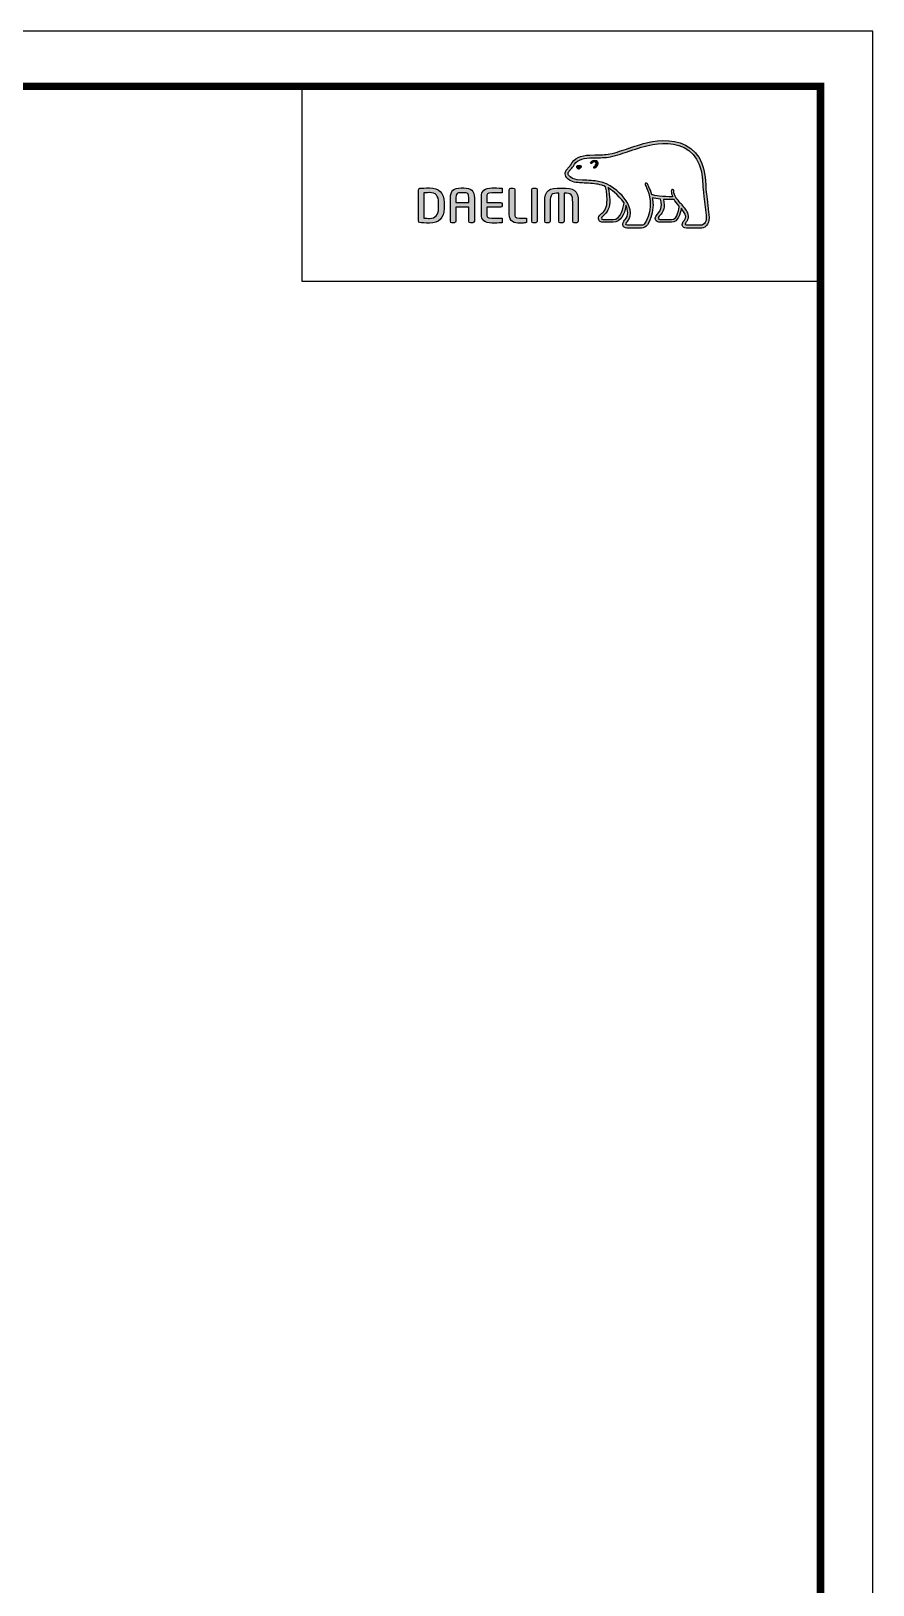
# Model space of a CAD drawing. Extents: x 828 to 1855, y 0 to 752.
# Drawn here: x 1588.1 to 1854.6, y 260.8 to 752.4 of the extents above; entities that cross this region are included whole.
import ezdxf

# ---------------------------------------------------------------- set-up
doc = ezdxf.new("R2010")
doc.units = 0
doc.header["$LTSCALE"] = 10
doc.header["$MEASUREMENT"] = 0
doc.layers.get('0').update_dxf_attribs({"linetype": 'CONTINUOUS'})
doc.layers.add('레이어 1', color=7, linetype='CONTINUOUS')

msp = doc.modelspace()

# ---------------------------------------------------------------- hatches: boundary and pattern name
at = {"layer": '레이어 1'}
h = msp.add_hatch(color=5, dxfattribs=at)
h.dxf.hatch_style = 1
edge = h.paths.add_edge_path(flags=16)
edge.add_spline(control_points=[(1801.22, 691.46), (1800.77, 690.96), (1800.21, 690.96), (1800.18, 690.96), (1800.18, 690.96), (1795.68, 690.96), (1795.68, 690.96), (1795.52, 690.96), (1795.39, 691), (1795.31, 691.08), (1795.24, 691.15), (1795.21, 691.25), (1795.21, 691.37), (1795.21, 691.63), (1795.39, 691.86), (1795.59, 692.11), (1795.77, 692.34), (1795.94, 692.57), (1796.04, 692.84), (1796.29, 693.5), (1796.26, 694.21), (1795.97, 694.83), (1795.44, 695.96), (1794.65, 696.85), (1793.88, 697.71), (1793.88, 697.71), (1793.62, 697.99), (1793.62, 697.99), (1792.63, 699.1), (1791.6, 700.25), (1791.52, 701.8), (1791.5, 702.11), (1791.36, 702.29), (1791.16, 702.29), (1791.16, 702.29), (1790.87, 702.15), (1790.86, 702.15), (1790.79, 702.06), (1790.74, 701.93), (1790.74, 701.78), (1790.74, 701.78), (1790.74, 701.73), (1790.74, 701.73), (1790.78, 701.17), (1790.92, 700.62), (1791.15, 700.04), (1791.15, 700.04), (1791.18, 699.99), (1791.18, 699.99), (1791.18, 699.99), (1791.12, 699.98), (1791.12, 699.98), (1788.22, 699.87), (1785.39, 700.41), (1784.56, 700.62), (1784.04, 702.68), (1783.21, 704.05), (1783.17, 704.11), (1783.11, 704.22), (1783, 704.3), (1782.9, 704.33), (1782.9, 704.33), (1782.66, 704.29), (1782.63, 704.29), (1782.61, 704.26), (1782.57, 704.2), (1782.47, 704.08), (1782.47, 704.08), (1782.46, 703.98), (1782.46, 703.98), (1782.46, 703.98), (1782.54, 703.7), (1782.54, 703.7), (1782.6, 703.59), (1784.09, 700.99), (1784.09, 697.55), (1784.09, 695.42), (1783.53, 693.42), (1782.43, 691.59), (1782.16, 691.15), (1781.82, 690.96), (1781.3, 690.96), (1781.3, 690.96), (1776.86, 690.96), (1776.86, 690.96), (1776.72, 690.96), (1776.41, 691.06), (1776.41, 691.38), (1776.41, 691.56), (1776.57, 691.85), (1776.85, 692.16), (1778.7, 694.22), (1777.63, 697.43), (1775.85, 699.55), (1774.14, 701.6), (1771.34, 704.17), (1767.75, 704.81), (1766.48, 705.03), (1764.39, 705.16), (1762.7, 705.26), (1762.7, 705.26), (1760.99, 705.36), (1760.99, 705.36), (1760.12, 705.42), (1758.67, 705.96), (1758.23, 706.8), (1758.04, 707.14), (1758.06, 707.49), (1758.3, 707.9), (1758.44, 708.14), (1758.64, 708.35), (1758.9, 708.6), (1759.18, 708.89), (1759.47, 709.18), (1759.69, 709.57), (1759.69, 709.57), (1759.76, 709.69), (1759.76, 709.69), (1760.61, 711.33), (1762.38, 712.2), (1765.01, 712.27), (1765.01, 712.27), (1766.49, 712.28), (1766.49, 712.28), (1768.12, 712.29), (1769.96, 712.3), (1771.48, 712.63), (1773.61, 713.09), (1775.75, 713.82), (1777.64, 714.46), (1777.64, 714.46), (1777.7, 714.48), (1777.7, 714.48), (1780.03, 715.28), (1782.44, 716.1), (1784.91, 716.5), (1788.86, 717.16), (1794.28, 717.14), (1797.69, 713.31), (1799.27, 711.53), (1800.24, 709.1), (1800.57, 706.06), (1800.57, 706.06), (1800.56, 706.07), (1800.55, 706.08), (1800.57, 706.02), (1800.6, 705.68), (1800.74, 703.75), (1800.78, 702.82), (1800.82, 701.86), (1801.07, 700.07), (1801.07, 700.07), (1801.75, 694.11), (1801.75, 694.11), (1801.75, 694.11), (1801.8, 693.39), (1801.8, 693.39), (1801.8, 692.53), (1801.6, 691.88), (1801.22, 691.46)], knot_values=[0, 0, 0, 0, 1, 1, 1, 2, 2, 2, 3, 3, 3, 4, 4, 4, 5, 5, 5, 6, 6, 6, 7, 7, 7, 8, 8, 8, 9, 9, 9, 10, 10, 10, 11, 11, 11, 12, 12, 12, 13, 13, 13, 14, 14, 14, 15, 15, 15, 16, 16, 16, 17, 17, 17, 18, 18, 18, 19, 19, 19, 20, 20, 20, 21, 21, 21, 22, 22, 22, 23, 23, 23, 24, 24, 24, 25, 25, 25, 26, 26, 26, 27, 27, 27, 28, 28, 28, 29, 29, 29, 30, 30, 30, 31, 31, 31, 32, 32, 32, 33, 33, 33, 34, 34, 34, 35, 35, 35, 36, 36, 36, 37, 37, 37, 38, 38, 38, 39, 39, 39, 40, 40, 40, 41, 41, 41, 42, 42, 42, 43, 43, 43, 44, 44, 44, 45, 45, 45, 46, 46, 46, 47, 47, 47, 48, 48, 48, 49, 49, 49, 50, 50, 50, 51, 51, 51, 52, 52, 52, 53, 53, 53, 53], degree=3, periodic=0)
edge = h.paths.add_edge_path(flags=16)
edge.add_spline(control_points=[(1790.81, 692.74), (1790.81, 692.74), (1787.13, 692.74), (1787.13, 692.74), (1786.86, 692.74), (1786.65, 692.96), (1786.65, 693.24), (1786.65, 693.43), (1786.81, 693.68), (1786.97, 693.85), (1787.72, 694.56), (1788.49, 695.55), (1788.49, 697.42), (1788.49, 697.42), (1788.44, 698.27), (1788.44, 698.27), (1788.44, 698.27), (1788.3, 699.1), (1788.3, 699.1), (1788.3, 699.1), (1788.29, 699.15), (1788.29, 699.15), (1788.29, 699.15), (1788.35, 699.14), (1788.35, 699.14), (1789.03, 699.09), (1790.37, 699.02), (1791.64, 699.08), (1791.96, 698.57), (1792.48, 697.9), (1793.24, 697.02), (1793.21, 696.59), (1792.84, 692.74), (1790.81, 692.74)], knot_values=[0, 0, 0, 0, 1, 1, 1, 2, 2, 2, 3, 3, 3, 4, 4, 4, 5, 5, 5, 6, 6, 6, 7, 7, 7, 8, 8, 8, 9, 9, 9, 10, 10, 10, 11, 11, 11, 11], degree=3, periodic=0)
edge = h.paths.add_edge_path(flags=16)
edge.add_spline(control_points=[(1772.37, 692.74), (1772.37, 692.74), (1769.15, 692.74), (1769.15, 692.74), (1768.91, 692.74), (1768.65, 692.94), (1768.65, 693.24), (1768.65, 693.42), (1768.8, 693.64), (1769.07, 693.86), (1769.89, 694.51), (1771.12, 695.49), (1771.26, 698.21), (1771.26, 698.21), (1771.27, 698.95), (1771.27, 698.95), (1771.27, 700.1), (1771.01, 701.5), (1770.76, 702.75), (1770.76, 702.75), (1770.72, 702.87), (1770.72, 702.87), (1770.72, 702.87), (1770.82, 702.79), (1770.82, 702.79), (1771.3, 702.5), (1773.94, 700.71), (1775.81, 698.07), (1775.65, 696.82), (1774.95, 692.74), (1772.37, 692.74)], knot_values=[0, 0, 0, 0, 1, 1, 1, 2, 2, 2, 3, 3, 3, 4, 4, 4, 5, 5, 5, 6, 6, 6, 7, 7, 7, 8, 8, 8, 9, 9, 9, 10, 10, 10, 10], degree=3, periodic=0)
edge = h.paths.add_edge_path()
edge.add_spline(control_points=[(1802.67, 694.2), (1802.66, 694.21), (1801.98, 700.2), (1801.98, 700.2), (1801.73, 701.99), (1801.69, 702.94), (1801.66, 703.79), (1801.66, 703.79), (1801.49, 706.15), (1801.49, 706.15), (1801.13, 709.39), (1800.08, 712), (1798.38, 713.91), (1794.69, 718.05), (1788.94, 718.09), (1784.76, 717.4), (1782.2, 716.98), (1779.75, 716.14), (1777.38, 715.33), (1777.38, 715.33), (1777.3, 715.31), (1777.3, 715.31), (1775.45, 714.68), (1773.35, 713.96), (1771.29, 713.52), (1769.87, 713.22), (1768.1, 713.2), (1766.53, 713.19), (1766.53, 713.19), (1764.98, 713.17), (1764.98, 713.17), (1762, 713.1), (1759.97, 712.07), (1758.94, 710.11), (1758.94, 710.11), (1758.9, 710.02), (1758.9, 710.02), (1758.73, 709.73), (1758.48, 709.47), (1758.25, 709.25), (1758, 709), (1757.72, 708.72), (1757.51, 708.35), (1757.29, 707.99), (1757.19, 707.62), (1757.19, 707.26), (1757.19, 706.96), (1757.26, 706.66), (1757.42, 706.37), (1758.05, 705.18), (1759.86, 704.53), (1760.94, 704.45), (1760.94, 704.45), (1762.52, 704.35), (1762.56, 704.35), (1764.15, 704.26), (1766.32, 704.13), (1767.59, 703.91), (1768.33, 703.78), (1769.18, 703.51), (1769.95, 703.15), (1770.01, 702.95), (1770.41, 701.15), (1770.41, 698.95), (1770.41, 698.95), (1770.39, 698.25), (1770.39, 698.25), (1770.28, 695.92), (1769.26, 695.11), (1768.52, 694.52), (1768.45, 694.46), (1767.78, 693.91), (1767.74, 693.25), (1767.7, 692.87), (1767.81, 692.53), (1768.04, 692.29), (1768.28, 692.02), (1768.66, 691.89), (1769.15, 691.89), (1769.15, 691.89), (1772.37, 691.89), (1772.37, 691.89), (1774.79, 691.89), (1775.98, 694.49), (1776.34, 696.92), (1776.34, 696.92), (1776.35, 697.26), (1776.35, 697.26), (1776.35, 697.26), (1776.45, 697.09), (1776.45, 697.09), (1776.76, 696.4), (1776.95, 695.58), (1776.95, 694.96), (1776.95, 694.09), (1776.68, 693.33), (1776.17, 692.76), (1776.04, 692.63), (1775.39, 691.97), (1775.39, 691.3), (1775.39, 691.3), (1775.4, 691.19), (1775.4, 691.19), (1775.49, 690.4), (1776.13, 690.05), (1776.72, 690.05), (1776.72, 690.05), (1781.3, 690.05), (1781.3, 690.05), (1782.13, 690.05), (1782.79, 690.42), (1783.21, 691.12), (1784.38, 693.06), (1784.97, 695.16), (1784.97, 697.37), (1784.97, 698.06), (1784.9, 698.79), (1784.78, 699.56), (1784.78, 699.56), (1784.77, 699.62), (1784.77, 699.62), (1784.77, 699.62), (1784.83, 699.61), (1784.83, 699.61), (1785.38, 699.5), (1786.27, 699.35), (1787.36, 699.23), (1787.36, 699.23), (1787.39, 699.22), (1787.39, 699.22), (1787.39, 699.22), (1787.54, 698.38), (1787.54, 698.38), (1787.54, 698.38), (1787.57, 698.18), (1787.57, 698.18), (1787.57, 698.18), (1787.62, 697.44), (1787.62, 697.44), (1787.62, 695.65), (1786.81, 694.88), (1786.37, 694.46), (1786.37, 694.46), (1785.76, 693.84), (1785.69, 693.29), (1785.69, 693.29), (1785.67, 693.12), (1785.67, 693.12), (1785.67, 692.95), (1785.72, 692.61), (1786.02, 692.3), (1786.28, 692.03), (1786.69, 691.89), (1787.24, 691.89), (1787.24, 691.89), (1790.81, 691.89), (1790.81, 691.89), (1792.98, 691.89), (1793.63, 694.64), (1793.89, 696.19), (1793.89, 696.19), (1793.9, 696.35), (1793.9, 696.35), (1793.9, 696.35), (1793.99, 696.23), (1793.99, 696.23), (1794.49, 695.59), (1794.93, 694.88), (1795.14, 694.44), (1795.25, 694.21), (1795.31, 693.96), (1795.31, 693.7), (1795.31, 693.7), (1795.23, 693.18), (1795.23, 693.18), (1795.15, 692.9), (1794.95, 692.65), (1794.77, 692.4), (1794.49, 692.04), (1794.21, 691.67), (1794.21, 691.22), (1794.21, 691.22), (1794.24, 690.97), (1794.24, 690.97), (1794.37, 690.38), (1794.85, 690.05), (1795.6, 690.05), (1795.6, 690.05), (1800.18, 690.05), (1800.18, 690.05), (1800.28, 690.05), (1801.18, 690.07), (1801.88, 690.83), (1802.44, 691.44), (1802.71, 692.27), (1802.71, 693.38), (1802.71, 693.38), (1802.67, 694.2), (1802.67, 694.2)], knot_values=[0, 0, 0, 0, 1, 1, 1, 2, 2, 2, 3, 3, 3, 4, 4, 4, 5, 5, 5, 6, 6, 6, 7, 7, 7, 8, 8, 8, 9, 9, 9, 10, 10, 10, 11, 11, 11, 12, 12, 12, 13, 13, 13, 14, 14, 14, 15, 15, 15, 16, 16, 16, 17, 17, 17, 18, 18, 18, 19, 19, 19, 20, 20, 20, 21, 21, 21, 22, 22, 22, 23, 23, 23, 24, 24, 24, 25, 25, 25, 26, 26, 26, 27, 27, 27, 28, 28, 28, 29, 29, 29, 30, 30, 30, 31, 31, 31, 32, 32, 32, 33, 33, 33, 34, 34, 34, 35, 35, 35, 36, 36, 36, 37, 37, 37, 38, 38, 38, 39, 39, 39, 40, 40, 40, 41, 41, 41, 42, 42, 42, 43, 43, 43, 44, 44, 44, 45, 45, 45, 46, 46, 46, 47, 47, 47, 48, 48, 48, 49, 49, 49, 50, 50, 50, 51, 51, 51, 52, 52, 52, 53, 53, 53, 54, 54, 54, 55, 55, 55, 56, 56, 56, 57, 57, 57, 58, 58, 58, 59, 59, 59, 60, 60, 60, 61, 61, 61, 62, 62, 62, 63, 63, 63, 64, 64, 64, 65, 65, 65, 66, 66, 66, 66], degree=3, periodic=0)
edge = h.paths.add_edge_path(flags=0)
edge.add_spline(control_points=[(1760.86, 709.68), (1760.86, 709.68), (1761.52, 709.99), (1762.35, 709.67), (1762.35, 709.67), (1762.45, 709.62), (1762.32, 709.43), (1761.92, 708.89), (1761.52, 708.78), (1761.52, 708.78), (1761.52, 708.78), (1761.23, 708.67), (1761.07, 708.87), (1760.75, 709.25), (1760.74, 709.48), (1760.74, 709.48), (1760.74, 709.48), (1760.7, 709.64), (1760.86, 709.68)], knot_values=[0, 0, 0, 0, 1, 1, 1, 2, 2, 2, 3, 3, 3, 4, 4, 4, 5, 5, 5, 6, 6, 6, 6], degree=3, periodic=0)
edge = h.paths.add_edge_path(flags=0)
edge.add_spline(control_points=[(1765.26, 710.91), (1765.16, 710.8), (1765.15, 710.62), (1765.26, 710.52), (1765.36, 710.43), (1765.54, 710.46), (1765.64, 710.57), (1765.7, 710.62), (1766.24, 711.27), (1766.72, 710.94), (1766.89, 710.81), (1766.96, 710.64), (1766.93, 710.41), (1766.89, 710.05), (1766.58, 709.63), (1766.36, 709.49), (1766.23, 709.42), (1766.15, 709.25), (1766.21, 709.12), (1766.27, 708.99), (1766.43, 708.95), (1766.57, 709.02), (1766.96, 709.21), (1767.46, 709.84), (1767.53, 710.43), (1767.57, 710.84), (1767.39, 711.17), (1767.06, 711.4), (1766.36, 711.9), (1765.56, 711.23), (1765.26, 710.91)], knot_values=[0, 0, 0, 0, 1, 1, 1, 2, 2, 2, 3, 3, 3, 4, 4, 4, 5, 5, 5, 6, 6, 6, 7, 7, 7, 8, 8, 8, 9, 9, 9, 10, 10, 10, 10], degree=3, periodic=0)
edge = h.paths.add_edge_path(flags=0)
edge.add_spline(control_points=[(1765.17, 710.42), (1765.17, 710.42), (1765.17, 710.42), (1765.17, 710.42), (1765.17, 710.42), (1765.17, 710.42), (1765.17, 710.42)], knot_values=[0, 0, 0, 0, 1, 1, 1, 2, 2, 2, 2], degree=3, periodic=0)
h = msp.add_hatch(color=5, dxfattribs=at)
h.dxf.hatch_style = 2
edge = h.paths.add_edge_path()
edge.add_spline(control_points=[(1760.86, 709.68), (1760.86, 709.68), (1761.52, 709.99), (1762.35, 709.67), (1762.35, 709.67), (1762.45, 709.62), (1762.32, 709.43), (1761.92, 708.89), (1761.52, 708.78), (1761.52, 708.78), (1761.52, 708.78), (1761.23, 708.67), (1761.07, 708.87), (1760.75, 709.25), (1760.74, 709.48), (1760.74, 709.48), (1760.74, 709.48), (1760.7, 709.64), (1760.86, 709.68)], knot_values=[0, 0, 0, 0, 1, 1, 1, 2, 2, 2, 3, 3, 3, 4, 4, 4, 5, 5, 5, 6, 6, 6, 6], degree=3, periodic=0)
h = msp.add_hatch(color=5, dxfattribs=at)
h.dxf.hatch_style = 2
edge = h.paths.add_edge_path()
edge.add_spline(control_points=[(1765.26, 710.91), (1765.16, 710.8), (1765.15, 710.62), (1765.26, 710.52), (1765.36, 710.43), (1765.54, 710.46), (1765.64, 710.57), (1765.7, 710.62), (1766.24, 711.27), (1766.72, 710.94), (1766.89, 710.81), (1766.96, 710.64), (1766.93, 710.41), (1766.89, 710.05), (1766.58, 709.63), (1766.36, 709.49), (1766.23, 709.42), (1766.15, 709.25), (1766.21, 709.12), (1766.27, 708.99), (1766.43, 708.95), (1766.57, 709.02), (1766.96, 709.21), (1767.46, 709.84), (1767.53, 710.43), (1767.57, 710.84), (1767.39, 711.17), (1767.06, 711.4), (1766.36, 711.9), (1765.56, 711.23), (1765.26, 710.91)], knot_values=[0, 0, 0, 0, 1, 1, 1, 2, 2, 2, 3, 3, 3, 4, 4, 4, 5, 5, 5, 6, 6, 6, 7, 7, 7, 8, 8, 8, 9, 9, 9, 10, 10, 10, 10], degree=3, periodic=0)
h = msp.add_hatch(color=5, dxfattribs=at)
h.dxf.hatch_style = 2
edge = h.paths.add_edge_path()
edge.add_spline(control_points=[(1717.09, 696.24), (1717.09, 694.15), (1716.13, 693.13), (1714.17, 693.13), (1714.17, 693.13), (1712.82, 693.16), (1712.47, 693.16), (1712.47, 693.16), (1712.47, 701.19), (1712.47, 701.19), (1713.17, 701.26), (1714.16, 701.27), (1714.17, 701.27), (1716.19, 701.27), (1717.09, 700.31), (1717.09, 698.16), (1717.09, 698.16), (1717.09, 696.24), (1717.09, 696.24)], knot_values=[0, 0, 0, 0, 1, 1, 1, 2, 2, 2, 3, 3, 3, 4, 4, 4, 5, 5, 5, 6, 6, 6, 6], degree=3, periodic=0)
edge = h.paths.add_edge_path()
edge.add_spline(control_points=[(1714.17, 702.78), (1713.08, 702.78), (1711.66, 702.71), (1711.2, 702.64), (1710.91, 702.59), (1710.72, 702.37), (1710.72, 702.08), (1710.72, 702.08), (1710.72, 692.32), (1710.72, 692.32), (1710.72, 692.02), (1710.91, 691.81), (1711.21, 691.77), (1711.65, 691.69), (1713.06, 691.63), (1714.17, 691.63), (1717.22, 691.63), (1718.82, 693.23), (1718.82, 696.24), (1718.82, 696.24), (1718.82, 698.16), (1718.82, 698.16), (1718.82, 701.18), (1717.22, 702.78), (1714.17, 702.78)], knot_values=[0, 0, 0, 0, 1, 1, 1, 2, 2, 2, 3, 3, 3, 4, 4, 4, 5, 5, 5, 6, 6, 6, 7, 7, 7, 8, 8, 8, 8], degree=3, periodic=0)
h = msp.add_hatch(color=5, dxfattribs=at)
h.dxf.hatch_style = 2
edge = h.paths.add_edge_path()
edge.add_spline(control_points=[(1726.68, 698.17), (1726.68, 698.17), (1722.57, 698.17), (1722.57, 698.17), (1722.57, 698.33), (1722.57, 699.64), (1722.57, 699.64), (1722.57, 701.01), (1722.98, 701.24), (1724.2, 701.24), (1724.2, 701.24), (1725.05, 701.24), (1725.05, 701.24), (1726.27, 701.24), (1726.68, 701.01), (1726.68, 699.64), (1726.68, 699.64), (1726.68, 698.33), (1726.68, 698.17)], knot_values=[0, 0, 0, 0, 1, 1, 1, 2, 2, 2, 3, 3, 3, 4, 4, 4, 5, 5, 5, 6, 6, 6, 6], degree=3, periodic=0)
edge = h.paths.add_edge_path()
edge.add_spline(control_points=[(1725.05, 702.78), (1725.05, 702.78), (1724.2, 702.78), (1724.2, 702.78), (1721.87, 702.78), (1720.84, 701.81), (1720.84, 699.64), (1720.84, 699.64), (1720.84, 692.21), (1720.84, 692.21), (1720.84, 691.95), (1721.05, 691.73), (1721.3, 691.73), (1721.3, 691.73), (1722.11, 691.73), (1722.11, 691.73), (1722.4, 691.73), (1722.57, 691.97), (1722.57, 692.21), (1722.57, 692.21), (1722.57, 696.48), (1722.57, 696.64), (1722.57, 696.64), (1726.68, 696.64), (1726.68, 696.64), (1726.68, 696.48), (1726.68, 692.21), (1726.68, 692.21), (1726.68, 691.94), (1726.89, 691.73), (1727.15, 691.73), (1727.15, 691.73), (1727.95, 691.73), (1727.95, 691.73), (1728.23, 691.73), (1728.42, 691.98), (1728.42, 692.21), (1728.42, 692.21), (1728.42, 699.64), (1728.42, 699.64), (1728.42, 701.81), (1727.38, 702.78), (1725.05, 702.78)], knot_values=[0, 0, 0, 0, 1, 1, 1, 2, 2, 2, 3, 3, 3, 4, 4, 4, 5, 5, 5, 6, 6, 6, 7, 7, 7, 8, 8, 8, 9, 9, 9, 10, 10, 10, 11, 11, 11, 12, 12, 12, 13, 13, 13, 14, 14, 14, 14], degree=3, periodic=0)
h = msp.add_hatch(color=5, dxfattribs=at)
h.dxf.hatch_style = 2
edge = h.paths.add_edge_path()
edge.add_spline(control_points=[(1730.63, 699.94), (1730.63, 699.94), (1730.63, 694.47), (1730.63, 694.47), (1730.63, 692.56), (1731.72, 691.63), (1733.97, 691.63), (1734.96, 691.63), (1736.31, 691.65), (1736.85, 691.7), (1736.85, 691.7), (1737.12, 691.72), (1737.12, 691.72), (1737.12, 691.72), (1737.19, 691.73), (1737.19, 691.73), (1737.19, 691.73), (1737.19, 693.19), (1737.19, 693.19), (1737.19, 693.19), (1733.98, 693.19), (1733.98, 693.19), (1732.37, 693.19), (1732.37, 693.65), (1732.37, 694.47), (1732.37, 694.47), (1732.37, 696.5), (1732.37, 696.65), (1732.54, 696.65), (1736.69, 696.65), (1736.69, 696.65), (1736.96, 696.65), (1737.18, 696.87), (1737.18, 697.14), (1737.18, 697.14), (1737.18, 697.68), (1737.18, 697.68), (1737.18, 697.95), (1736.96, 698.16), (1736.69, 698.16), (1736.69, 698.16), (1732.54, 698.16), (1732.37, 698.16), (1732.37, 698.32), (1732.37, 699.94), (1732.37, 699.94), (1732.37, 700.76), (1732.37, 701.21), (1733.98, 701.21), (1733.98, 701.21), (1737.19, 701.2), (1737.19, 701.2), (1737.19, 701.2), (1737.19, 702.65), (1737.19, 702.65), (1737.19, 702.65), (1736.85, 702.69), (1736.85, 702.69), (1736.22, 702.75), (1734.77, 702.78), (1733.97, 702.78), (1731.72, 702.78), (1730.63, 701.85), (1730.63, 699.94)], knot_values=[0, 0, 0, 0, 1, 1, 1, 2, 2, 2, 3, 3, 3, 4, 4, 4, 5, 5, 5, 6, 6, 6, 7, 7, 7, 8, 8, 8, 9, 9, 9, 10, 10, 10, 11, 11, 11, 12, 12, 12, 13, 13, 13, 14, 14, 14, 15, 15, 15, 16, 16, 16, 17, 17, 17, 18, 18, 18, 19, 19, 19, 20, 20, 20, 21, 21, 21, 21], degree=3, periodic=0)
h = msp.add_hatch(color=5, dxfattribs=at)
h.dxf.hatch_style = 2
edge = h.paths.add_edge_path()
edge.add_spline(control_points=[(1739.98, 702.68), (1739.71, 702.68), (1739.48, 702.46), (1739.48, 702.19), (1739.48, 702.19), (1739.48, 694.47), (1739.48, 694.47), (1739.48, 691.95), (1741.2, 691.63), (1742.7, 691.63), (1743.8, 691.63), (1744.08, 691.67), (1744.4, 691.73), (1744.4, 691.73), (1744.59, 691.76), (1744.59, 691.76), (1744.59, 691.76), (1744.84, 691.79), (1744.84, 691.79), (1744.84, 691.79), (1744.92, 691.8), (1744.92, 691.8), (1744.92, 691.8), (1744.92, 693.19), (1744.92, 693.19), (1744.92, 693.19), (1742.72, 693.19), (1742.72, 693.19), (1741.23, 693.19), (1741.23, 693.76), (1741.23, 694.3), (1741.23, 694.3), (1741.23, 702.19), (1741.23, 702.19), (1741.23, 702.46), (1741, 702.68), (1740.73, 702.68), (1740.73, 702.68), (1739.98, 702.68), (1739.98, 702.68)], knot_values=[0, 0, 0, 0, 1, 1, 1, 2, 2, 2, 3, 3, 3, 4, 4, 4, 5, 5, 5, 6, 6, 6, 7, 7, 7, 8, 8, 8, 9, 9, 9, 10, 10, 10, 11, 11, 11, 12, 12, 12, 13, 13, 13, 13], degree=3, periodic=0)
h = msp.add_hatch(color=5, dxfattribs=at)
h.dxf.hatch_style = 2
edge = h.paths.add_edge_path()
edge.add_spline(control_points=[(1747.07, 702.68), (1746.78, 702.68), (1746.61, 702.44), (1746.61, 702.21), (1746.61, 702.21), (1746.61, 692.21), (1746.61, 692.21), (1746.61, 691.94), (1746.82, 691.73), (1747.07, 691.73), (1747.07, 691.73), (1747.89, 691.73), (1747.89, 691.73), (1748.18, 691.73), (1748.35, 691.97), (1748.35, 692.21), (1748.35, 692.21), (1748.35, 702.21), (1748.35, 702.21), (1748.35, 702.47), (1748.15, 702.68), (1747.89, 702.68), (1747.89, 702.68), (1747.07, 702.68), (1747.07, 702.68)], knot_values=[0, 0, 0, 0, 1, 1, 1, 2, 2, 2, 3, 3, 3, 4, 4, 4, 5, 5, 5, 6, 6, 6, 7, 7, 7, 8, 8, 8, 8], degree=3, periodic=0)
h = msp.add_hatch(color=5, dxfattribs=at)
h.dxf.hatch_style = 2
edge = h.paths.add_edge_path()
edge.add_spline(control_points=[(1750.69, 698.36), (1750.69, 698.36), (1750.69, 692.21), (1750.69, 692.21), (1750.69, 691.94), (1750.9, 691.73), (1751.15, 691.73), (1751.15, 691.73), (1751.98, 691.73), (1751.98, 691.73), (1752.27, 691.73), (1752.44, 691.97), (1752.44, 692.21), (1752.44, 692.21), (1752.44, 698.21), (1752.44, 698.21), (1752.44, 700.86), (1752.89, 701.11), (1755.13, 701.12), (1755.13, 700.96), (1755.13, 692.21), (1755.13, 692.21), (1755.13, 691.93), (1755.33, 691.73), (1755.59, 691.73), (1755.59, 691.73), (1756.4, 691.73), (1756.4, 691.73), (1756.69, 691.73), (1756.86, 691.97), (1756.86, 692.21), (1756.86, 692.21), (1756.86, 700.93), (1756.86, 701.1), (1757.91, 701.1), (1758.64, 701.01), (1759.04, 700.62), (1759.46, 700.2), (1759.54, 699.41), (1759.54, 698.21), (1759.54, 698.21), (1759.54, 692.21), (1759.54, 692.21), (1759.54, 691.95), (1759.76, 691.73), (1760.01, 691.73), (1760.01, 691.73), (1760.84, 691.73), (1760.84, 691.73), (1761.12, 691.73), (1761.3, 691.98), (1761.3, 692.21), (1761.3, 692.21), (1761.3, 698.36), (1761.3, 698.36), (1761.3, 702.09), (1759.98, 702.72), (1756, 702.72), (1752.01, 702.72), (1750.69, 702.09), (1750.69, 698.36)], knot_values=[0, 0, 0, 0, 1, 1, 1, 2, 2, 2, 3, 3, 3, 4, 4, 4, 5, 5, 5, 6, 6, 6, 7, 7, 7, 8, 8, 8, 9, 9, 9, 10, 10, 10, 11, 11, 11, 12, 12, 12, 13, 13, 13, 14, 14, 14, 15, 15, 15, 16, 16, 16, 17, 17, 17, 18, 18, 18, 19, 19, 19, 20, 20, 20, 20], degree=3, periodic=0)

# ---------------------------------------------------------------- linework, layer by layer
at = {"color": 5, "lineweight": -3, "ltscale": 0.5}
msp.add_line((1673.87, 673.11), (1673.87, 734.92), dxfattribs=at)
at = {"color": 5}
msp.add_line((1772.23, 691.89), (1772.23, 691.89), dxfattribs=at)
at = {"color": 5, "lineweight": -3, "ltscale": 40}
msp.add_line((1837.98, 673.11), (1673.87, 673.11), dxfattribs=at)
at = {"lineweight": -3, "ltscale": 0.5}
msp.add_lwpolyline([(827.74, 0), (1854.59, 0), (1854.59, 752.39), (827.74, 752.39)], close=True, dxfattribs=at)
at = {"color": 5, "linetype": 'ByBlock', "lineweight": -3, "const_width": 2.37}
msp.add_lwpolyline([(844.26, 32.22), (1837.98, 32.22), (1837.98, 734.92), (844.26, 734.92)], close=True, dxfattribs=at)
at = {"layer": '레이어 1', "color": 5}
for points, knots in [([(1802.67, 694.2), (1802.66, 694.21), (1801.98, 700.2), (1801.98, 700.2), (1801.73, 701.99), (1801.69, 702.94), (1801.66, 703.79), (1801.66, 703.79), (1801.49, 706.15), (1801.49, 706.15), (1801.13, 709.39), (1800.08, 712), (1798.38, 713.91), (1794.69, 718.05), (1788.94, 718.09), (1784.76, 717.4), (1782.2, 716.98), (1779.75, 716.14), (1777.38, 715.33), (1777.38, 715.33), (1777.3, 715.31), (1777.3, 715.31), (1775.45, 714.68), (1773.35, 713.96), (1771.29, 713.52), (1769.87, 713.22), (1768.1, 713.2), (1766.53, 713.19), (1766.53, 713.19), (1764.98, 713.17), (1764.98, 713.17), (1762, 713.1), (1759.97, 712.07), (1758.94, 710.11), (1758.94, 710.11), (1758.9, 710.02), (1758.9, 710.02), (1758.73, 709.73), (1758.48, 709.47), (1758.25, 709.25), (1758, 709), (1757.72, 708.72), (1757.51, 708.35), (1757.29, 707.99), (1757.19, 707.62), (1757.19, 707.26), (1757.19, 706.96), (1757.26, 706.66), (1757.42, 706.37), (1758.05, 705.18), (1759.86, 704.53), (1760.94, 704.45), (1760.94, 704.45), (1762.52, 704.35), (1762.56, 704.35), (1764.15, 704.26), (1766.32, 704.13), (1767.59, 703.91), (1768.33, 703.78), (1769.18, 703.51), (1769.95, 703.15), (1770.01, 702.95), (1770.41, 701.15), (1770.41, 698.95), (1770.41, 698.95), (1770.39, 698.25), (1770.39, 698.25), (1770.28, 695.92), (1769.26, 695.11), (1768.52, 694.52), (1768.45, 694.46), (1767.78, 693.91), (1767.74, 693.25), (1767.7, 692.87), (1767.81, 692.53), (1768.04, 692.29), (1768.28, 692.02), (1768.66, 691.89), (1769.15, 691.89), (1769.15, 691.89), (1772.37, 691.89), (1772.37, 691.89), (1774.79, 691.89), (1775.98, 694.49), (1776.34, 696.92), (1776.34, 696.92), (1776.35, 697.26), (1776.35, 697.26), (1776.35, 697.26), (1776.45, 697.09), (1776.45, 697.09), (1776.76, 696.4), (1776.95, 695.58), (1776.95, 694.96), (1776.95, 694.09), (1776.68, 693.33), (1776.17, 692.76), (1776.04, 692.63), (1775.39, 691.97), (1775.39, 691.3), (1775.39, 691.3), (1775.4, 691.19), (1775.4, 691.19), (1775.49, 690.4), (1776.13, 690.05), (1776.72, 690.05), (1776.72, 690.05), (1781.3, 690.05), (1781.3, 690.05), (1782.13, 690.05), (1782.79, 690.42), (1783.21, 691.12), (1784.38, 693.06), (1784.97, 695.16), (1784.97, 697.37), (1784.97, 698.06), (1784.9, 698.79), (1784.78, 699.56), (1784.78, 699.56), (1784.77, 699.62), (1784.77, 699.62), (1784.77, 699.62), (1784.83, 699.61), (1784.83, 699.61), (1785.38, 699.5), (1786.27, 699.35), (1787.36, 699.23), (1787.36, 699.23), (1787.39, 699.22), (1787.39, 699.22), (1787.39, 699.22), (1787.54, 698.38), (1787.54, 698.38), (1787.54, 698.38), (1787.57, 698.18), (1787.57, 698.18), (1787.57, 698.18), (1787.62, 697.44), (1787.62, 697.44), (1787.62, 695.65), (1786.81, 694.88), (1786.37, 694.46), (1786.37, 694.46), (1785.76, 693.84), (1785.69, 693.29), (1785.69, 693.29), (1785.67, 693.12), (1785.67, 693.12), (1785.67, 692.95), (1785.72, 692.61), (1786.02, 692.3), (1786.28, 692.03), (1786.69, 691.89), (1787.24, 691.89), (1787.24, 691.89), (1790.81, 691.89), (1790.81, 691.89), (1792.98, 691.89), (1793.63, 694.64), (1793.89, 696.19), (1793.89, 696.19), (1793.9, 696.35), (1793.9, 696.35), (1793.9, 696.35), (1793.99, 696.23), (1793.99, 696.23), (1794.49, 695.59), (1794.93, 694.88), (1795.14, 694.44), (1795.25, 694.21), (1795.31, 693.96), (1795.31, 693.7), (1795.31, 693.7), (1795.23, 693.18), (1795.23, 693.18), (1795.15, 692.9), (1794.95, 692.65), (1794.77, 692.4), (1794.49, 692.04), (1794.21, 691.67), (1794.21, 691.22), (1794.21, 691.22), (1794.24, 690.97), (1794.24, 690.97), (1794.37, 690.38), (1794.85, 690.05), (1795.6, 690.05), (1795.6, 690.05), (1800.18, 690.05), (1800.18, 690.05), (1800.28, 690.05), (1801.18, 690.07), (1801.88, 690.83), (1802.44, 691.44), (1802.71, 692.27), (1802.71, 693.38), (1802.71, 693.38), (1802.67, 694.2), (1802.67, 694.2)], [0, 0, 0, 0, 1, 1, 1, 2, 2, 2, 3, 3, 3, 4, 4, 4, 5, 5, 5, 6, 6, 6, 7, 7, 7, 8, 8, 8, 9, 9, 9, 10, 10, 10, 11, 11, 11, 12, 12, 12, 13, 13, 13, 14, 14, 14, 15, 15, 15, 16, 16, 16, 17, 17, 17, 18, 18, 18, 19, 19, 19, 20, 20, 20, 21, 21, 21, 22, 22, 22, 23, 23, 23, 24, 24, 24, 25, 25, 25, 26, 26, 26, 27, 27, 27, 28, 28, 28, 29, 29, 29, 30, 30, 30, 31, 31, 31, 32, 32, 32, 33, 33, 33, 34, 34, 34, 35, 35, 35, 36, 36, 36, 37, 37, 37, 38, 38, 38, 39, 39, 39, 40, 40, 40, 41, 41, 41, 42, 42, 42, 43, 43, 43, 44, 44, 44, 45, 45, 45, 46, 46, 46, 47, 47, 47, 48, 48, 48, 49, 49, 49, 50, 50, 50, 51, 51, 51, 52, 52, 52, 53, 53, 53, 54, 54, 54, 55, 55, 55, 56, 56, 56, 57, 57, 57, 58, 58, 58, 59, 59, 59, 60, 60, 60, 61, 61, 61, 62, 62, 62, 63, 63, 63, 64, 64, 64, 65, 65, 65, 66, 66, 66, 66]), ([(1760.86, 709.68), (1760.86, 709.68), (1761.52, 709.99), (1762.35, 709.67), (1762.35, 709.67), (1762.45, 709.62), (1762.32, 709.43), (1761.92, 708.89), (1761.52, 708.78), (1761.52, 708.78), (1761.52, 708.78), (1761.23, 708.67), (1761.07, 708.87), (1760.75, 709.25), (1760.74, 709.48), (1760.74, 709.48), (1760.74, 709.48), (1760.7, 709.64), (1760.86, 709.68)], [0, 0, 0, 0, 1, 1, 1, 2, 2, 2, 3, 3, 3, 4, 4, 4, 5, 5, 5, 6, 6, 6, 6]), ([(1765.26, 710.91), (1765.16, 710.8), (1765.15, 710.62), (1765.26, 710.52), (1765.36, 710.43), (1765.54, 710.46), (1765.64, 710.57), (1765.7, 710.62), (1766.24, 711.27), (1766.72, 710.94), (1766.89, 710.81), (1766.96, 710.64), (1766.93, 710.41), (1766.89, 710.05), (1766.58, 709.63), (1766.36, 709.49), (1766.23, 709.42), (1766.15, 709.25), (1766.21, 709.12), (1766.27, 708.99), (1766.43, 708.95), (1766.57, 709.02), (1766.96, 709.21), (1767.46, 709.84), (1767.53, 710.43), (1767.57, 710.84), (1767.39, 711.17), (1767.06, 711.4), (1766.36, 711.9), (1765.56, 711.23), (1765.26, 710.91)], [0, 0, 0, 0, 1, 1, 1, 2, 2, 2, 3, 3, 3, 4, 4, 4, 5, 5, 5, 6, 6, 6, 7, 7, 7, 8, 8, 8, 9, 9, 9, 10, 10, 10, 10]), ([(1765.17, 710.42), (1765.17, 710.42), (1765.17, 710.42), (1765.17, 710.42), (1765.17, 710.42), (1765.17, 710.42), (1765.17, 710.42)], [0, 0, 0, 0, 1, 1, 1, 2, 2, 2, 2]), ([(1782.54, 703.7), (1782.6, 703.59), (1784.09, 700.99), (1784.09, 697.55), (1784.09, 695.42), (1783.53, 693.42), (1782.43, 691.59)], [24, 24, 24, 24, 25, 25, 25, 26, 26, 26, 26]), ([(1714.17, 702.78), (1713.08, 702.78), (1711.66, 702.71), (1711.2, 702.64), (1710.91, 702.59), (1710.72, 702.37), (1710.72, 702.08), (1710.72, 702.08), (1710.72, 692.32), (1710.72, 692.32), (1710.72, 692.02), (1710.91, 691.81), (1711.21, 691.77), (1711.65, 691.69), (1713.06, 691.63), (1714.17, 691.63), (1717.22, 691.63), (1718.82, 693.23), (1718.82, 696.24), (1718.82, 696.24), (1718.82, 698.16), (1718.82, 698.16), (1718.82, 701.18), (1717.22, 702.78), (1714.17, 702.78)], [0, 0, 0, 0, 1, 1, 1, 2, 2, 2, 3, 3, 3, 4, 4, 4, 5, 5, 5, 6, 6, 6, 7, 7, 7, 8, 8, 8, 8]), ([(1717.09, 696.24), (1717.09, 694.15), (1716.13, 693.13), (1714.17, 693.13), (1714.17, 693.13), (1712.82, 693.16), (1712.47, 693.16), (1712.47, 693.16), (1712.47, 701.19), (1712.47, 701.19), (1713.17, 701.26), (1714.16, 701.27), (1714.17, 701.27), (1716.19, 701.27), (1717.09, 700.31), (1717.09, 698.16), (1717.09, 698.16), (1717.09, 696.24), (1717.09, 696.24)], [0, 0, 0, 0, 1, 1, 1, 2, 2, 2, 3, 3, 3, 4, 4, 4, 5, 5, 5, 6, 6, 6, 6]), ([(1725.05, 702.78), (1725.05, 702.78), (1724.2, 702.78), (1724.2, 702.78), (1721.87, 702.78), (1720.84, 701.81), (1720.84, 699.64), (1720.84, 699.64), (1720.84, 692.21), (1720.84, 692.21), (1720.84, 691.95), (1721.05, 691.73), (1721.3, 691.73), (1721.3, 691.73), (1722.11, 691.73), (1722.11, 691.73), (1722.4, 691.73), (1722.57, 691.97), (1722.57, 692.21), (1722.57, 692.21), (1722.57, 696.48), (1722.57, 696.64), (1722.57, 696.64), (1726.68, 696.64), (1726.68, 696.64), (1726.68, 696.48), (1726.68, 692.21), (1726.68, 692.21), (1726.68, 691.94), (1726.89, 691.73), (1727.15, 691.73), (1727.15, 691.73), (1727.95, 691.73), (1727.95, 691.73), (1728.23, 691.73), (1728.42, 691.98), (1728.42, 692.21), (1728.42, 692.21), (1728.42, 699.64), (1728.42, 699.64), (1728.42, 701.81), (1727.38, 702.78), (1725.05, 702.78)], [0, 0, 0, 0, 1, 1, 1, 2, 2, 2, 3, 3, 3, 4, 4, 4, 5, 5, 5, 6, 6, 6, 7, 7, 7, 8, 8, 8, 9, 9, 9, 10, 10, 10, 11, 11, 11, 12, 12, 12, 13, 13, 13, 14, 14, 14, 14]), ([(1726.68, 698.17), (1726.68, 698.17), (1722.57, 698.17), (1722.57, 698.17), (1722.57, 698.33), (1722.57, 699.64), (1722.57, 699.64), (1722.57, 701.01), (1722.98, 701.24), (1724.2, 701.24), (1724.2, 701.24), (1725.05, 701.24), (1725.05, 701.24), (1726.27, 701.24), (1726.68, 701.01), (1726.68, 699.64), (1726.68, 699.64), (1726.68, 698.33), (1726.68, 698.17)], [0, 0, 0, 0, 1, 1, 1, 2, 2, 2, 3, 3, 3, 4, 4, 4, 5, 5, 5, 6, 6, 6, 6]), ([(1730.63, 699.94), (1730.63, 699.94), (1730.63, 694.47), (1730.63, 694.47), (1730.63, 692.56), (1731.72, 691.63), (1733.97, 691.63), (1734.96, 691.63), (1736.31, 691.65), (1736.85, 691.7), (1736.85, 691.7), (1737.12, 691.72), (1737.12, 691.72), (1737.12, 691.72), (1737.19, 691.73), (1737.19, 691.73), (1737.19, 691.73), (1737.19, 693.19), (1737.19, 693.19), (1737.19, 693.19), (1733.98, 693.19), (1733.98, 693.19), (1732.37, 693.19), (1732.37, 693.65), (1732.37, 694.47), (1732.37, 694.47), (1732.37, 696.5), (1732.37, 696.65), (1732.54, 696.65), (1736.69, 696.65), (1736.69, 696.65), (1736.96, 696.65), (1737.18, 696.87), (1737.18, 697.14), (1737.18, 697.14), (1737.18, 697.68), (1737.18, 697.68), (1737.18, 697.95), (1736.96, 698.16), (1736.69, 698.16), (1736.69, 698.16), (1732.54, 698.16), (1732.37, 698.16), (1732.37, 698.32), (1732.37, 699.94), (1732.37, 699.94), (1732.37, 700.76), (1732.37, 701.21), (1733.98, 701.21), (1733.98, 701.21), (1737.19, 701.2), (1737.19, 701.2), (1737.19, 701.2), (1737.19, 702.65), (1737.19, 702.65), (1737.19, 702.65), (1736.85, 702.69), (1736.85, 702.69), (1736.22, 702.75), (1734.77, 702.78), (1733.97, 702.78), (1731.72, 702.78), (1730.63, 701.85), (1730.63, 699.94)], [0, 0, 0, 0, 1, 1, 1, 2, 2, 2, 3, 3, 3, 4, 4, 4, 5, 5, 5, 6, 6, 6, 7, 7, 7, 8, 8, 8, 9, 9, 9, 10, 10, 10, 11, 11, 11, 12, 12, 12, 13, 13, 13, 14, 14, 14, 15, 15, 15, 16, 16, 16, 17, 17, 17, 18, 18, 18, 19, 19, 19, 20, 20, 20, 21, 21, 21, 21]), ([(1739.98, 702.68), (1739.71, 702.68), (1739.48, 702.46), (1739.48, 702.19), (1739.48, 702.19), (1739.48, 694.47), (1739.48, 694.47), (1739.48, 691.95), (1741.2, 691.63), (1742.7, 691.63), (1743.8, 691.63), (1744.08, 691.67), (1744.4, 691.73), (1744.4, 691.73), (1744.59, 691.76), (1744.59, 691.76), (1744.59, 691.76), (1744.84, 691.79), (1744.84, 691.79), (1744.84, 691.79), (1744.92, 691.8), (1744.92, 691.8), (1744.92, 691.8), (1744.92, 693.19), (1744.92, 693.19), (1744.92, 693.19), (1742.72, 693.19), (1742.72, 693.19), (1741.23, 693.19), (1741.23, 693.76), (1741.23, 694.3), (1741.23, 694.3), (1741.23, 702.19), (1741.23, 702.19), (1741.23, 702.46), (1741, 702.68), (1740.73, 702.68), (1740.73, 702.68), (1739.98, 702.68), (1739.98, 702.68)], [0, 0, 0, 0, 1, 1, 1, 2, 2, 2, 3, 3, 3, 4, 4, 4, 5, 5, 5, 6, 6, 6, 7, 7, 7, 8, 8, 8, 9, 9, 9, 10, 10, 10, 11, 11, 11, 12, 12, 12, 13, 13, 13, 13]), ([(1747.07, 702.68), (1746.78, 702.68), (1746.61, 702.44), (1746.61, 702.21), (1746.61, 702.21), (1746.61, 692.21), (1746.61, 692.21), (1746.61, 691.94), (1746.82, 691.73), (1747.07, 691.73), (1747.07, 691.73), (1747.89, 691.73), (1747.89, 691.73), (1748.18, 691.73), (1748.35, 691.97), (1748.35, 692.21), (1748.35, 692.21), (1748.35, 702.21), (1748.35, 702.21), (1748.35, 702.47), (1748.15, 702.68), (1747.89, 702.68), (1747.89, 702.68), (1747.07, 702.68), (1747.07, 702.68)], [0, 0, 0, 0, 1, 1, 1, 2, 2, 2, 3, 3, 3, 4, 4, 4, 5, 5, 5, 6, 6, 6, 7, 7, 7, 8, 8, 8, 8]), ([(1750.69, 698.36), (1750.69, 698.36), (1750.69, 692.21), (1750.69, 692.21), (1750.69, 691.94), (1750.9, 691.73), (1751.15, 691.73), (1751.15, 691.73), (1751.98, 691.73), (1751.98, 691.73), (1752.27, 691.73), (1752.44, 691.97), (1752.44, 692.21), (1752.44, 692.21), (1752.44, 698.21), (1752.44, 698.21), (1752.44, 700.86), (1752.89, 701.11), (1755.13, 701.12), (1755.13, 700.96), (1755.13, 692.21), (1755.13, 692.21), (1755.13, 691.93), (1755.33, 691.73), (1755.59, 691.73), (1755.59, 691.73), (1756.4, 691.73), (1756.4, 691.73), (1756.69, 691.73), (1756.86, 691.97), (1756.86, 692.21), (1756.86, 692.21), (1756.86, 700.93), (1756.86, 701.1), (1757.91, 701.1), (1758.64, 701.01), (1759.04, 700.62), (1759.46, 700.2), (1759.54, 699.41), (1759.54, 698.21), (1759.54, 698.21), (1759.54, 692.21), (1759.54, 692.21), (1759.54, 691.95), (1759.76, 691.73), (1760.01, 691.73), (1760.01, 691.73), (1760.84, 691.73), (1760.84, 691.73), (1761.12, 691.73), (1761.3, 691.98), (1761.3, 692.21), (1761.3, 692.21), (1761.3, 698.36), (1761.3, 698.36), (1761.3, 702.09), (1759.98, 702.72), (1756, 702.72), (1752.01, 702.72), (1750.69, 702.09), (1750.69, 698.36)], [0, 0, 0, 0, 1, 1, 1, 2, 2, 2, 3, 3, 3, 4, 4, 4, 5, 5, 5, 6, 6, 6, 7, 7, 7, 8, 8, 8, 9, 9, 9, 10, 10, 10, 11, 11, 11, 12, 12, 12, 13, 13, 13, 14, 14, 14, 15, 15, 15, 16, 16, 16, 17, 17, 17, 18, 18, 18, 19, 19, 19, 20, 20, 20, 20]), ([(1772.37, 692.74), (1772.37, 692.74), (1769.15, 692.74), (1769.15, 692.74), (1768.91, 692.74), (1768.65, 692.94), (1768.65, 693.24), (1768.65, 693.42), (1768.8, 693.64), (1769.07, 693.86), (1769.89, 694.51), (1771.12, 695.49), (1771.26, 698.21), (1771.26, 698.21), (1771.27, 698.95), (1771.27, 698.95), (1771.27, 700.1), (1771.01, 701.5), (1770.76, 702.75), (1770.76, 702.75), (1770.72, 702.87), (1770.72, 702.87), (1770.72, 702.87), (1770.82, 702.79), (1770.82, 702.79), (1771.3, 702.5), (1773.94, 700.71), (1775.81, 698.07), (1775.65, 696.82), (1774.95, 692.74), (1772.37, 692.74)], [0, 0, 0, 0, 1, 1, 1, 2, 2, 2, 3, 3, 3, 4, 4, 4, 5, 5, 5, 6, 6, 6, 7, 7, 7, 8, 8, 8, 9, 9, 9, 10, 10, 10, 10]), ([(1790.81, 692.74), (1790.81, 692.74), (1787.13, 692.74), (1787.13, 692.74), (1786.86, 692.74), (1786.65, 692.96), (1786.65, 693.24), (1786.65, 693.43), (1786.81, 693.68), (1786.97, 693.85), (1787.72, 694.56), (1788.49, 695.55), (1788.49, 697.42), (1788.49, 697.42), (1788.44, 698.27), (1788.44, 698.27), (1788.44, 698.27), (1788.3, 699.1), (1788.3, 699.1), (1788.3, 699.1), (1788.29, 699.15), (1788.29, 699.15), (1788.29, 699.15), (1788.35, 699.14), (1788.35, 699.14), (1789.03, 699.09), (1790.37, 699.02), (1791.64, 699.08), (1791.96, 698.57), (1792.48, 697.9), (1793.24, 697.02), (1793.21, 696.59), (1792.84, 692.74), (1790.81, 692.74)], [0, 0, 0, 0, 1, 1, 1, 2, 2, 2, 3, 3, 3, 4, 4, 4, 5, 5, 5, 6, 6, 6, 7, 7, 7, 8, 8, 8, 9, 9, 9, 10, 10, 10, 11, 11, 11, 11]), ([(1776.86, 690.96), (1776.72, 690.96), (1776.41, 691.06), (1776.41, 691.38), (1776.41, 691.56), (1776.57, 691.85), (1776.85, 692.16)], [28, 28, 28, 28, 29, 29, 29, 30, 30, 30, 30]), ([(1795.31, 691.08), (1795.24, 691.15), (1795.21, 691.25), (1795.21, 691.37), (1795.21, 691.63), (1795.39, 691.86), (1795.59, 692.11)], [3, 3, 3, 3, 4, 4, 4, 5, 5, 5, 5])]:
    msp.add_open_spline(points, degree=3, knots=knots, dxfattribs=at)
for points in [[(1771.48, 712.63), (1773.61, 713.09), (1775.75, 713.82), (1777.64, 714.46)], [(1777.64, 714.46), (1777.64, 714.46), (1777.7, 714.48), (1777.7, 714.48)], [(1777.7, 714.48), (1780.03, 715.28), (1782.44, 716.1), (1784.91, 716.5)], [(1784.91, 716.5), (1788.86, 717.16), (1794.28, 717.14), (1797.69, 713.31)], [(1797.69, 713.31), (1799.27, 711.53), (1800.24, 709.1), (1800.57, 706.06)], [(1758.3, 707.9), (1758.44, 708.14), (1758.64, 708.35), (1758.9, 708.6)], [(1758.9, 708.6), (1759.18, 708.89), (1759.47, 709.18), (1759.69, 709.57)], [(1759.69, 709.57), (1759.69, 709.57), (1759.76, 709.69), (1759.76, 709.69)], [(1759.76, 709.69), (1760.61, 711.33), (1762.38, 712.2), (1765.01, 712.27)], [(1765.01, 712.27), (1765.01, 712.27), (1766.49, 712.28), (1766.49, 712.28)], [(1766.49, 712.28), (1768.12, 712.29), (1769.96, 712.3), (1771.48, 712.63)], [(1758.23, 706.8), (1758.04, 707.14), (1758.06, 707.49), (1758.3, 707.9)], [(1760.99, 705.36), (1760.12, 705.42), (1758.67, 705.96), (1758.23, 706.8)], [(1762.7, 705.26), (1762.7, 705.26), (1760.99, 705.36), (1760.99, 705.36)], [(1767.75, 704.81), (1766.48, 705.03), (1764.39, 705.16), (1762.7, 705.26)], [(1775.85, 699.55), (1774.14, 701.6), (1771.34, 704.17), (1767.75, 704.81)], [(1782.47, 704.08), (1782.47, 704.08), (1782.46, 703.98), (1782.46, 703.98)], [(1782.46, 703.98), (1782.46, 703.98), (1782.54, 703.7), (1782.54, 703.7)], [(1782.63, 704.29), (1782.61, 704.26), (1782.57, 704.2), (1782.47, 704.08)], [(1782.9, 704.33), (1782.9, 704.33), (1782.66, 704.29), (1782.63, 704.29)], [(1783.17, 704.11), (1783.11, 704.22), (1783, 704.3), (1782.9, 704.33)], [(1784.56, 700.62), (1784.04, 702.68), (1783.21, 704.05), (1783.17, 704.11)], [(1800.57, 706.06), (1800.57, 706.06), (1800.56, 706.07), (1800.55, 706.08)], [(1800.55, 706.08), (1800.57, 706.02), (1800.6, 705.68), (1800.74, 703.75)], [(1800.74, 703.75), (1800.78, 702.82), (1800.82, 701.86), (1801.07, 700.07)], [(1776.85, 692.16), (1778.7, 694.22), (1777.63, 697.43), (1775.85, 699.55)], [(1791.12, 699.98), (1788.22, 699.87), (1785.39, 700.41), (1784.56, 700.62)], [(1790.86, 702.15), (1790.79, 702.06), (1790.74, 701.93), (1790.74, 701.78)], [(1790.74, 701.78), (1790.74, 701.78), (1790.74, 701.73), (1790.74, 701.73)], [(1790.74, 701.73), (1790.78, 701.17), (1790.92, 700.62), (1791.15, 700.04)], [(1791.16, 702.29), (1791.16, 702.29), (1790.87, 702.15), (1790.86, 702.15)], [(1791.18, 699.99), (1791.18, 699.99), (1791.12, 699.98), (1791.12, 699.98)], [(1791.15, 700.04), (1791.15, 700.04), (1791.18, 699.99), (1791.18, 699.99)], [(1791.52, 701.8), (1791.5, 702.11), (1791.36, 702.29), (1791.16, 702.29)], [(1793.62, 697.99), (1792.63, 699.1), (1791.6, 700.25), (1791.52, 701.8)], [(1801.07, 700.07), (1801.07, 700.07), (1801.75, 694.11), (1801.75, 694.11)], [(1793.88, 697.71), (1793.88, 697.71), (1793.62, 697.99), (1793.62, 697.99)], [(1795.97, 694.83), (1795.44, 695.96), (1794.65, 696.85), (1793.88, 697.71)], [(1796.04, 692.84), (1796.29, 693.5), (1796.26, 694.21), (1795.97, 694.83)], [(1801.8, 693.39), (1801.8, 692.53), (1801.6, 691.88), (1801.22, 691.46)], [(1801.75, 694.11), (1801.75, 694.11), (1801.8, 693.39), (1801.8, 693.39)], [(1781.3, 690.96), (1781.3, 690.96), (1776.86, 690.96), (1776.86, 690.96)], [(1782.43, 691.59), (1782.16, 691.15), (1781.82, 690.96), (1781.3, 690.96)], [(1795.68, 690.96), (1795.52, 690.96), (1795.39, 691), (1795.31, 691.08)], [(1795.59, 692.11), (1795.77, 692.34), (1795.94, 692.57), (1796.04, 692.84)], [(1800.18, 690.96), (1800.18, 690.96), (1795.68, 690.96), (1795.68, 690.96)], [(1801.22, 691.46), (1800.77, 690.96), (1800.21, 690.96), (1800.18, 690.96)]]:
    msp.add_open_spline(points, degree=3, dxfattribs=at)

doc.saveas('drawing.dxf')
